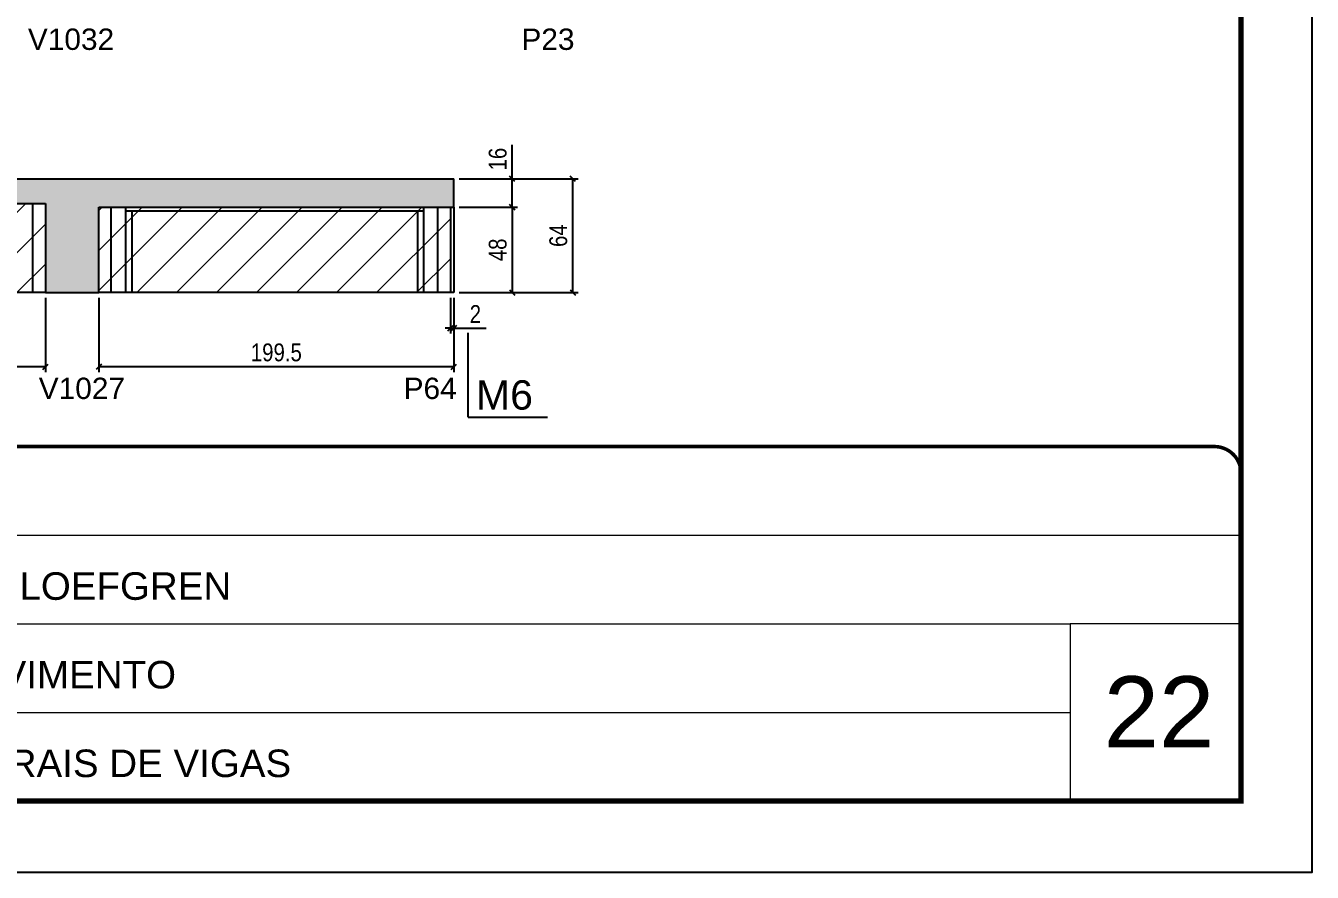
# Model space of a CAD drawing. Extents: x 3309 to 9563, y -2522 to 14608.
# Drawn here: x 5670 to 6393, y 7815 to 8291 of the extents above; entities that cross this region are included whole.
import ezdxf

# ---------------------------------------------------------------- set-up
doc = ezdxf.new("R2010")
doc.units = 0
doc.linetypes.add('CONTINUO', pattern=[0])
doc.linetypes.add('DASHED', pattern=[0.75, 0.5, -0.25])
for name, color, linetype in [('5', 5, 'Continuous'), ('COTA', 241, 'Continuous'), ('NOMENCLATURA', 7, 'Continuous'), ('Painéis', 200, 'Continuous'), ('SARR_2.2x7', 40, 'Continuous'), ('SARR_3.5x7', 81, 'Continuous')]:
    doc.layers.add(name, color=color, linetype=linetype)
for name, color, linetype, lineweight in [('CARIMBO', 255, 'Continuous', 9), ('Folhas', 255, 'Continuous', 9), ('Hachura', 251, 'Continuous', 9), ('SARRAFO DE PRESSAO', 251, 'DASHED', 9)]:
    doc.layers.add(name, color=color, linetype=linetype, lineweight=lineweight)
doc.layers.add('Laje_Perimetro', color=7, linetype='Continuous', plot=False)
doc.styles.add('ARIAL', font='arial.ttf')
doc.styles.add('COTA TECNICA', font='techl___.ttf', dxfattribs={"height": 10})
doc.styles.get("Standard").update_dxf_attribs({"font": 'arial.ttf'})
doc.dimstyles.new('PAINEL', dxfattribs={"dimtxt": 10, "dimasz": 3, "dimexe": 3, "dimexo": 3, "dimgap": 3, "dimtad": 1, "dimdec": 1, "dimzin": 12, "dimdsep": 46, "dimtxsty": 'COTA TECNICA', "dimblk1": 'OBLIQUE', "dimblk2": 'OBLIQUE', "dimsah": 1, "dimcen": 0.9, "dimclrd": 4, "dimclre": 4, "dimclrt": 240, "dimadec": 1, "dimazin": 3, "dimtfac": 1, "dimtdec": 1, "dimtmove": 0, "dimatfit": 3, "dimfxl": 1, "dimtolj": 1, "dimtzin": 12, "dimarcsym": 0})

# ---------------------------------------------------------------- blocks, each defined once
blk = doc.blocks.new('9999999999')
at = {"color": 30, "linetype": 'CONTINUO'}
for p, q in [((98564.56, 34379.64), (99583.98, 34379.64)), ((98564.56, 34329.83), (99487.98, 34329.83)), ((99583.98, 34329.83), (99487.98, 34329.83)), ((99487.98, 34329.83), (99487.98, 34230.21)), ((98564.56, 34280.02), (99487.98, 34280.02))]:
    blk.add_line(p, q, dxfattribs=at)
at = {"color": 30, "linetype": 'CONTINUO', "const_width": 2}
blk.add_lwpolyline([(99583.98, 34230.21), (99583.98, 34414.45, 0.414214), (99568.98, 34429.45), (98228.98, 34429.45, 0.414214), (98213.98, 34414.45), (98213.98, 34245.21, 0.414214), (98228.98, 34230.21), (99583.98, 34230.21)], format="xyb", dxfattribs=at)
at = {"layer": 'Folhas'}
blk.add_lwpolyline([(98138.98, 34190.21), (99623.98, 34190.21), (99623.98, 35240.21), (98138.98, 35240.21)], close=True, dxfattribs=at)
at = {"layer": 'Folhas', "color": 30, "const_width": 3}
blk.add_lwpolyline([(98213.98, 34230.21), (99583.98, 34230.21), (99583.98, 35200.21), (98213.98, 35200.21)], close=True, dxfattribs=at)
at = {"color": 7, "linetype": 'Continuous', "ltscale": 5, "style": 'ARIAL'}
for s, p in [('LEAF LOEFGREN', (98837.68, 34343.32)), ('2°PAVIMENTO', (98837.68, 34293.51)), ('LATERAIS DE VIGAS', (98837.68, 34243.7))]:
    blk.add_text(s, height=15.4829, dxfattribs=at).set_placement(p)
blk = doc.blocks.new('_Oblique')
at = {"color": 0, "linetype": 'ByBlock', "lineweight": -2}
blk.add_line((-0.5, -0.5), (0.5, 0.5), dxfattribs=at)
blk = doc.blocks.new('*D922')
at = {"layer": 'COTA', "color": 4, "lineweight": -2, "transparency": 16777216}
for p, q in [((5569.22, 8137.77), (5569.22, 8095.95)), ((5681.22, 8137.77), (5681.22, 8095.95)), ((5681.22, 8098.95), (5569.22, 8098.95))]:
    blk.add_line(p, q, dxfattribs=at)
at = {"layer": 'Defpoints', "color": 0, "transparency": 16777216}
for p in [(5569.22, 8140.77), (5681.22, 8140.77), (5569.22, 8098.95)]:
    blk.add_point(p, dxfattribs=at)
at = {"layer": 'COTA', "color": 4, "lineweight": -2, "transparency": 16777216, "xscale": 3, "yscale": 3, "zscale": 3, "rotation": 180}
blk.add_blockref('_Oblique', (5569.22, 8098.95), dxfattribs=at)
at = {"layer": 'COTA', "color": 4, "lineweight": -2, "transparency": 16777216, "xscale": 3, "yscale": 3, "zscale": 3}
blk.add_blockref('_Oblique', (5681.22, 8098.95), dxfattribs=at)
at = {"layer": 'COTA', "color": 240, "transparency": 16777216, "insert": (5625.22, 8107.01), "char_height": 10, "attachment_point": 5, "style": 'COTA TECNICA'}
blk.add_mtext('\\A1;112', dxfattribs=at)
blk = doc.blocks.new('*D929')
at = {"layer": 'COTA', "color": 4, "lineweight": -2, "transparency": 16777216}
for p, q in [((5711.22, 8137.77), (5711.22, 8095.95)), ((5910.72, 8137.77), (5910.72, 8095.95)), ((5910.72, 8098.95), (5711.22, 8098.95))]:
    blk.add_line(p, q, dxfattribs=at)
at = {"layer": 'Defpoints', "color": 0, "transparency": 16777216}
for p in [(5711.22, 8140.77), (5910.72, 8140.77), (5711.22, 8098.95)]:
    blk.add_point(p, dxfattribs=at)
at = {"layer": 'COTA', "color": 4, "lineweight": -2, "transparency": 16777216, "xscale": 3, "yscale": 3, "zscale": 3, "rotation": 180}
blk.add_blockref('_Oblique', (5711.22, 8098.95), dxfattribs=at)
at = {"layer": 'COTA', "color": 4, "lineweight": -2, "transparency": 16777216, "xscale": 3, "yscale": 3, "zscale": 3}
blk.add_blockref('_Oblique', (5910.72, 8098.95), dxfattribs=at)
at = {"layer": 'COTA', "color": 240, "transparency": 16777216, "insert": (5810.97, 8107.09), "char_height": 10, "attachment_point": 5, "style": 'COTA TECNICA'}
blk.add_mtext('\\A1;199.5', dxfattribs=at)
blk = doc.blocks.new('*D930')
at = {"layer": 'COTA', "color": 4, "lineweight": -2, "transparency": 16777216}
for p, q in [((5913.72, 8188.77), (5946.45, 8188.77)), ((5943.45, 8188.77), (5943.45, 8140.77)), ((5913.72, 8140.77), (5946.45, 8140.77))]:
    blk.add_line(p, q, dxfattribs=at)
at = {"layer": 'Defpoints', "color": 0, "transparency": 16777216}
for p in [(5910.72, 8188.77), (5910.72, 8140.77), (5943.45, 8140.77)]:
    blk.add_point(p, dxfattribs=at)
at = {"layer": 'COTA', "color": 4, "lineweight": -2, "transparency": 16777216, "xscale": 3, "yscale": 3, "zscale": 3}
for p, rotation in [((5943.45, 8188.77), 90), ((5943.45, 8140.77), 270)]:
    blk.add_blockref('_Oblique', p, dxfattribs=dict(at, rotation=rotation))
at = {"layer": 'COTA', "color": 240, "transparency": 16777216, "insert": (5935.35, 8164.77), "char_height": 10, "attachment_point": 5, "rotation": 90, "style": 'COTA TECNICA'}
blk.add_mtext('\\A1;48', dxfattribs=at)
blk = doc.blocks.new('*D931')
at = {"layer": 'COTA', "color": 4, "lineweight": -2, "transparency": 16777216}
for p, q in [((5943.45, 8204.77), (5943.45, 8223.78)), ((5913.72, 8204.77), (5946.45, 8204.77)), ((5943.45, 8188.77), (5943.45, 8204.77)), ((5913.72, 8188.77), (5946.45, 8188.77))]:
    blk.add_line(p, q, dxfattribs=at)
at = {"layer": 'Defpoints', "color": 0, "transparency": 16777216}
for p in [(5910.72, 8204.77), (5943.45, 8204.77), (5910.72, 8188.77)]:
    blk.add_point(p, dxfattribs=at)
at = {"layer": 'COTA', "color": 4, "lineweight": -2, "transparency": 16777216, "xscale": 3, "yscale": 3, "zscale": 3}
for p, rotation in [((5943.45, 8204.77), 90), ((5943.45, 8188.77), 270)]:
    blk.add_blockref('_Oblique', p, dxfattribs=dict(at, rotation=rotation))
at = {"layer": 'COTA', "color": 240, "transparency": 16777216, "insert": (5935.35, 8215.78), "char_height": 10, "attachment_point": 5, "rotation": 90, "style": 'COTA TECNICA'}
blk.add_mtext('\\A1;16', dxfattribs=at)
blk = doc.blocks.new('*D932')
at = {"layer": 'COTA', "color": 4, "lineweight": -2, "transparency": 16777216}
for p, q in [((5913.72, 8204.77), (5980.5, 8204.77)), ((5977.5, 8140.77), (5977.5, 8204.77)), ((5913.72, 8140.77), (5980.5, 8140.77))]:
    blk.add_line(p, q, dxfattribs=at)
at = {"layer": 'Defpoints', "color": 0, "transparency": 16777216}
for p in [(5910.72, 8204.77), (5977.5, 8204.77), (5910.72, 8140.77)]:
    blk.add_point(p, dxfattribs=at)
at = {"layer": 'COTA', "color": 4, "lineweight": -2, "transparency": 16777216, "xscale": 3, "yscale": 3, "zscale": 3}
for p, rotation in [((5977.5, 8204.77), 90), ((5977.5, 8140.77), 270)]:
    blk.add_blockref('_Oblique', p, dxfattribs=dict(at, rotation=rotation))
at = {"layer": 'COTA', "color": 240, "transparency": 16777216, "insert": (5969.4, 8172.77), "char_height": 10, "attachment_point": 5, "rotation": 90, "style": 'COTA TECNICA'}
blk.add_mtext('\\A1;64', dxfattribs=at)
blk = doc.blocks.new('*D928')
at = {"layer": 'COTA', "color": 4, "lineweight": -2, "transparency": 16777216}
for p, q in [((5908.72, 8137.77), (5908.72, 8117.73)), ((5910.72, 8137.77), (5910.72, 8117.73)), ((5908.72, 8120.73), (5905.72, 8120.73)), ((5908.72, 8120.73), (5910.72, 8120.73)), ((5910.72, 8120.73), (5928.83, 8120.73))]:
    blk.add_line(p, q, dxfattribs=at)
at = {"layer": 'Defpoints', "color": 0, "transparency": 16777216}
for p in [(5908.72, 8140.77, 0), (5910.72, 8140.77, 0), (5910.72, 8120.73)]:
    blk.add_point(p, dxfattribs=at)
at = {"layer": 'COTA', "color": 4, "lineweight": -2, "transparency": 16777216, "xscale": 3, "yscale": 3, "zscale": 3}
blk.add_blockref('_Oblique', (5908.72, 8120.73), dxfattribs=at)
at = {"layer": 'COTA', "color": 4, "lineweight": -2, "transparency": 16777216, "xscale": 3, "yscale": 3, "zscale": 3, "rotation": 180}
blk.add_blockref('_Oblique', (5910.72, 8120.73), dxfattribs=at)
at = {"layer": 'COTA', "color": 240, "transparency": 16777216, "insert": (5922.77, 8128.73), "char_height": 10, "attachment_point": 5, "style": 'COTA TECNICA'}
blk.add_mtext('\\A1;2', dxfattribs=at)

msp = doc.modelspace()

# ---------------------------------------------------------------- hatches: boundary and pattern name
at = {"layer": 'COTA'}
h = msp.add_hatch(dxfattribs=at)
h.set_pattern_fill('AR-CONC', color=256, scale=0.03)
h.set_pattern_definition([(50, (-3170, 675.092), (5.46554, -0.4781726), [0.5715, -6.2865]), (355, (-3170, 675.092), (-1.0573026, 5.7317054), [0.4572, -5.0292175]), (100.451445, (-3169.5445, 675.052), (4.4082374, 5.2535326), [0.4857003, -5.3427073]), (46.1842, (-3170, 676.616), (8.1323712, -1.26127), [0.85725, -9.42975]), (96.63556, (-3169.322, 676.511), (7.122124, 7.422784), [0.7285507, -8.014068]), (351.18415, (-3170, 676.616), (7.122124, 7.422784), [0.685799, -7.543792]), (21, (-3169.238, 676.235), (4.5484317, -3.067956), [0.5715, -6.2865]), (326, (-3169.238, 676.235), (1.8540609, 5.525639), [0.4572, -5.0292]), (71.451445, (-3168.859, 675.9794), (6.4024926, 2.457683), [0.4857003, -5.342698]), (37.5, (-3170, 675.092), (0.0926581, 2.53665117), [0, -4.96824, 0, -5.1054, 0, -5.04825]), (7.5, (-3170, 675.092), (2.0045899, 3.00541724), [0, -2.91084, 0, -4.85394, 0, -1.92405]), (327.5, (-3171.6993, 675.092), (4.06771786, -0.17186232), [0, -1.905, 0, -5.9436, 0, -7.8867]), (317.5, (-3172.4613, 675.092), (4.4438754, 0.7627947), [0, -2.4765, 0, -3.94716, 0, -5.6007])])
h.paths.add_polyline_path([(5539.22, 8159.77), (5499.22, 8159.77), (5499.22, 8140.77), (5569.22, 8140.77), (5569.22, 8190.77), (5681.22, 8190.77), (5681.22, 8140.77), (5711.22, 8140.77), (5711.22, 8188.77), (5910.72, 8188.77), (5910.72, 8204.77), (5449.22, 8204.77), (5449.22, 8187.77), (5539.22, 8187.77)])
at = {"layer": 'Hachura', "linetype": 'ByBlock'}
h = msp.add_hatch(dxfattribs=at)
h.set_pattern_fill('ANSI31', color=256, scale=5)
h.set_pattern_definition([(45, (-3170, 675.092), (-11.22532, 11.22532), [])])
h.paths.add_polyline_path([(5499.22, 8140.77), (5499.22, 8187.77), (5449.22, 8187.77), (5449.22, 8204.77), (5334.22, 8204.77), (5334.22, 8140.77)])
h.paths.add_polyline_path([(5569.22, 8190.77), (5569.22, 8140.77), (5681.22, 8140.77), (5681.22, 8190.77)])
h.paths.add_polyline_path([(5711.22, 8188.77), (5711.22, 8140.77), (5908.72, 8140.77), (5908.72, 8188.77)])

# ---------------------------------------------------------------- linework, layer by layer
at = {"layer": 'COTA'}
for p, q in [((5449.22, 8204.77), (5910.72, 8204.77)), ((5910.72, 8188.77), (5910.72, 8204.77)), ((5681.22, 8140.77), (5711.22, 8140.77))]:
    msp.add_line(p, q, dxfattribs=at)
at = {"layer": 'Laje_Perimetro'}
msp.add_lwpolyline([(6392.87, 8864.98), (4907.87, 8864.98), (4907.87, 7814.98), (6392.87, 7814.98)], close=True, dxfattribs=at)
at = {"layer": 'NOMENCLATURA', "linetype": 'Continuous'}
for q in [(5918.63, 8118.22, 0), (5963.23, 8070.79, 0)]:
    msp.add_line((5918.63, 8070.79, 0), q, dxfattribs=at)
at = {"layer": 'Painéis', "linetype": 'ByBlock'}
for p, q in [((5569.22, 8190.77), (5681.22, 8190.77)), ((5681.22, 8190.77), (5681.22, 8140.77)), ((5711.22, 8140.77), (5711.22, 8188.77)), ((5711.22, 8188.77), (5910.72, 8188.77)), ((5908.72, 8188.77), (5908.72, 8140.77)), ((5910.72, 8188.77), (5910.72, 8140.77)), ((5681.22, 8140.77), (5569.22, 8140.77)), ((5910.72, 8140.77), (5711.22, 8140.77))]:
    msp.add_line(p, q, dxfattribs=at)
at = {"layer": 'SARR_2.2x7', "linetype": 'Continuous'}
for p, q in [((5674.22, 8140.77), (5674.22, 8190.77)), ((5718.22, 8140.77), (5718.22, 8188.77)), ((5901.72, 8140.77), (5901.72, 8188.77)), ((5893.72, 8186.57), (5726.22, 8186.57))]:
    msp.add_line(p, q, dxfattribs=at)
at = {"layer": 'SARR_3.5x7'}
for p, q in [((5726.22, 8188.77), (5726.22, 8140.77)), ((5893.72, 8188.77), (5893.72, 8140.77)), ((5729.72, 8186.57), (5729.72, 8140.77)), ((5890.22, 8186.57), (5890.22, 8140.77))]:
    msp.add_line(p, q, dxfattribs=at)

# ---------------------------------------------------------------- block references
at = {"layer": 'SARRAFO DE PRESSAO', "color": 6, "linetype": 'ByBlock'}
msp.add_blockref('9999999999', (-93231.11, -26375.22), dxfattribs=at)

# ---------------------------------------------------------------- texts
at = {"layer": '5', "linetype": 'Continuous'}
for s, rotation, p in [('V1032', 0.00004, (5671.4, 8277.14)), ('P23', 0.00004, (5948.64, 8277.14)), ('V1027', 359.99996, (5677.5, 8080.94)), ('P64', 359.99996, (5882.47, 8080.94))]:
    msp.add_text(s, height=12, rotation=rotation, dxfattribs=at).set_placement(p)
at = {"layer": 'CARIMBO', "style": 'ARIAL'}
msp.add_text('22', height=40, dxfattribs=at).set_placement((6275.73, 7885.13))
at = {"layer": 'NOMENCLATURA', "linetype": 'Continuous'}
msp.add_text('M6', height=16.5, dxfattribs=at).set_placement((5923.09, 8074.99, 0))

# ---------------------------------------------------------------- dimensions: what is measured, and where the dimension line sits
at = {"layer": 'COTA'}
for base, p1, p2, angle, picture, middle in [((5943.45, 8204.77), (5910.72, 8188.77), (5910.72, 8204.77), 90, '*D931', (5935.35, 8215.78)), ((5977.5, 8204.77), (5910.72, 8140.77), (5910.72, 8204.77), 90, '*D932', (5969.4, 8172.77)), ((5943.45, 8140.77), (5910.72, 8188.77), (5910.72, 8140.77), 90, '*D930', (5935.35, 8164.77)), ((5910.72, 8120.73, 0), (5908.72, 8140.77), (5910.72, 8140.77), 180, '*D928', (5922.77, 8128.73, 0))]:
    dim = msp.add_linear_dim(base=base, p1=p1, p2=p2, angle=angle, dimstyle='PAINEL', dxfattribs=at)
    dim.commit()
    dim.dimension.update_dxf_attribs({"geometry": picture, "text_midpoint": middle})
for base, p1, p2, picture, middle in [((5569.22, 8098.95), (5681.22, 8140.77), (5569.22, 8140.77), '*D922', (5625.22, 8107.01)), ((5711.22, 8098.95), (5910.72, 8140.77), (5711.22, 8140.77), '*D929', (5810.97, 8107.09))]:
    dim = msp.add_linear_dim(base=base, p1=p1, p2=p2, dimstyle='PAINEL', dxfattribs=at)
    dim.commit()
    dim.dimension.update_dxf_attribs({"geometry": picture, "text_midpoint": middle})

doc.saveas('drawing.dxf')
